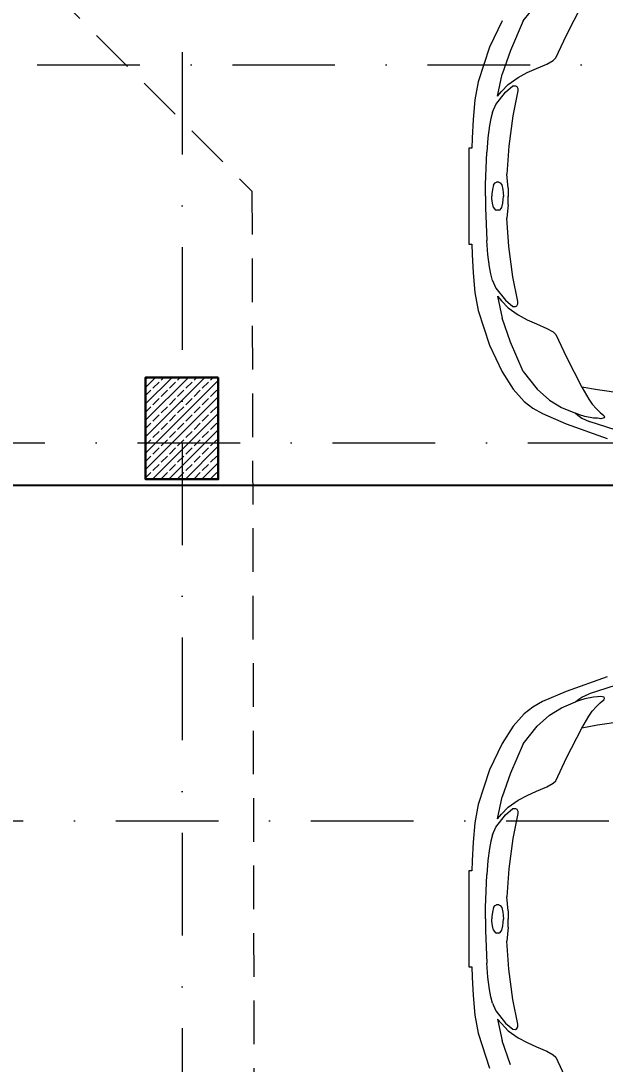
# Model space of a CAD drawing. Header units: centimetres. Extents: x 5906 to 32017, y -966 to 7982.
# Drawn here: x 16431.9 to 16632.9, y 4462.1 to 4820.9 of the extents above; entities that cross this region are included whole.
import ezdxf

# ---------------------------------------------------------------- set-up
doc = ezdxf.new("R2010")
doc.units = ezdxf.units.CM
doc.header["$MEASUREMENT"] = 0
doc.linetypes.add('Dashed', pattern=[23.2, 15, -8.2])
doc.linetypes.add('Dot & Dashed', pattern=[67.027776, 35.277777, -17.638888, 0, -14.111111])
for name, color, linetype, lineweight in [('fill_Pen_No__7', 7, 'Continuous', 5), ('коли_Pen_No__4', 102, 'Continuous', 15), ('колони_Pen_No__1', 7, 'Continuous', 30), ('оси_Pen_No__4', 102, 'Continuous', 15), ('покрив_Pen_No__21', 7, 'Continuous', 13)]:
    doc.layers.add(name, color=color, linetype=linetype, lineweight=lineweight)
doc.layers.add('размери', color=7, linetype='Continuous')
doc.styles.add('GENERATED_STYLE_1', font='arial.ttf')
doc.dimstyles.new('GENERATED_STYLE__1', dxfattribs={"dimtxt": 15, "dimasz": 9.5, "dimexe": 0.18, "dimexo": 0.0625, "dimgap": 0, "dimtad": 1, "dimdec": 1, "dimzin": 0, "dimdsep": 46, "dimtxsty": 'GENERATED_STYLE_1', "dimblk": 'ARROWHEAD_2', "dimblk1": 'ARROWHEAD_2', "dimblk2": 'ARROWHEAD_2', "dimcen": 0.09, "dimse1": 1, "dimse2": 1, "dimclrd": 151, "dimclre": 151, "dimclrt": 7, "dimazin": 0, "dimtfac": 1, "dimtdec": 4, "dimtmove": 0, "dimatfit": 3, "dimfxl": 1, "dimtolj": 1, "dimtzin": 0, "dimarcsym": 0})
doc.dimstyles.new('GENERATED_STYLE__2', dxfattribs={"dimtxt": 15, "dimasz": 9.5, "dimexe": 0.18, "dimexo": 0.0625, "dimgap": 0, "dimtad": 1, "dimtih": 1, "dimtoh": 1, "dimdec": 1, "dimzin": 0, "dimdsep": 46, "dimtxsty": 'GENERATED_STYLE_1', "dimblk": 'ARROWHEAD_2', "dimblk1": 'ARROWHEAD_2', "dimblk2": 'ARROWHEAD_2', "dimcen": 0.09, "dimse1": 1, "dimse2": 1, "dimclrd": 151, "dimclre": 151, "dimclrt": 7, "dimazin": 0, "dimtfac": 1, "dimtdec": 4, "dimtmove": 0, "dimatfit": 3, "dimfxl": 1, "dimtolj": 1, "dimtzin": 0, "dimarcsym": 0})

# ---------------------------------------------------------------- blocks, each defined once
blk = doc.blocks.new('ARROWHEAD_2')
at = {"color": 0, "linetype": 'Continuous', "lineweight": 0}
for p, q in [((-0.378, -0.655), (0.378, 0.655)), ((0, 0), (-1, 0))]:
    blk.add_line(p, q, dxfattribs=at)
blk = doc.blocks.new('*D454')
at = {"layer": 'DEFPOINTS', "color": 0, "linetype": 'Continuous', "transparency": 16777216}
for p in [(17104.87, 4883.47), (16379.87, 4872.97), (17104.87, 4635.78)]:
    blk.add_point(p, dxfattribs=at)
at = {"layer": 'размери', "color": 151, "linetype": 'Continuous', "lineweight": -2, "transparency": 16777216}
blk.add_line((16389.37, 4883.47), (17095.37, 4883.47), dxfattribs=at)
at = {"layer": 'размери', "color": 151, "linetype": 'Continuous', "lineweight": -2, "transparency": 16777216, "xscale": 9.5, "yscale": 9.5, "zscale": 9.5, "rotation": 180}
blk.add_blockref('ARROWHEAD_2', (16379.87, 4883.47), dxfattribs=at)
at = {"layer": 'размери', "color": 151, "linetype": 'Continuous', "lineweight": -2, "transparency": 16777216, "xscale": 9.5, "yscale": 9.5, "zscale": 9.5}
blk.add_blockref('ARROWHEAD_2', (17104.87, 4883.47), dxfattribs=at)
at = {"layer": 'размери', "color": 7, "linetype": 'Continuous', "lineweight": 13, "transparency": 16777216, "insert": (16742.34, 4891.13), "char_height": 15, "attachment_point": 5, "style": 'GENERATED_STYLE_1'}
blk.add_mtext('\\A1;725.0', dxfattribs=at)
blk = doc.blocks.new('*D465')
at = {"layer": 'DEFPOINTS', "color": 0, "linetype": 'Continuous', "transparency": 16777216}
for p in [(16416.4, 4983.28), (16697.37, 4983.28), (16289.87, 4448.28)]:
    blk.add_point(p, dxfattribs=at)
at = {"layer": 'размери', "color": 151, "linetype": 'Continuous', "lineweight": -2, "transparency": 16777216}
for p, q in [((16416.4, 4973.78), (16416.4, 4729.58)), ((16416.4, 4457.78), (16416.4, 4679.02))]:
    blk.add_line(p, q, dxfattribs=at)
at = {"layer": 'размери', "color": 151, "linetype": 'Continuous', "lineweight": -2, "transparency": 16777216, "xscale": 9.5, "yscale": 9.5, "zscale": 9.5}
for p, rotation in [((16416.4, 4983.28), 90), ((16416.4, 4448.28), 270)]:
    blk.add_blockref('ARROWHEAD_2', p, dxfattribs=dict(at, rotation=rotation))
at = {"layer": 'размери', "color": 7, "linetype": 'Continuous', "lineweight": 13, "transparency": 16777216, "insert": (16416.4, 4704.3), "char_height": 15, "attachment_point": 5, "rotation": 90, "style": 'GENERATED_STYLE_1'}
blk.add_mtext('\\A1;535.0', dxfattribs=at)
blk = doc.blocks.new('*D504')
at = {"layer": 'DEFPOINTS', "color": 0, "linetype": 'Continuous', "transparency": 16777216}
for p in [(16379.87, 4715.78), (17104.87, 4661.26), (17104.87, 4653.28)]:
    blk.add_point(p, dxfattribs=at)
at = {"layer": 'размери', "color": 151, "linetype": 'Continuous', "lineweight": -2, "transparency": 16777216}
blk.add_line((16389.37, 4661.26), (17095.37, 4661.26), dxfattribs=at)
at = {"layer": 'размери', "color": 151, "linetype": 'Continuous', "lineweight": -2, "transparency": 16777216, "xscale": 9.5, "yscale": 9.5, "zscale": 9.5, "rotation": 180}
blk.add_blockref('ARROWHEAD_2', (16379.87, 4661.26), dxfattribs=at)
at = {"layer": 'размери', "color": 151, "linetype": 'Continuous', "lineweight": -2, "transparency": 16777216, "xscale": 9.5, "yscale": 9.5, "zscale": 9.5}
blk.add_blockref('ARROWHEAD_2', (17104.87, 4661.26), dxfattribs=at)
at = {"layer": 'размери', "color": 7, "linetype": 'Continuous', "lineweight": 13, "transparency": 16777216, "insert": (16742.34, 4668.92), "char_height": 15, "attachment_point": 5, "style": 'GENERATED_STYLE_1'}
blk.add_mtext('\\A1;725.0', dxfattribs=at)
blk = doc.blocks.new('*D553')
at = {"layer": 'DEFPOINTS', "color": 0, "linetype": 'Continuous', "transparency": 16777216}
for p in [(15274.87, 4767.08), (17129.87, 4297.07), (17129.87, 4035.32)]:
    blk.add_point(p, dxfattribs=at)
at = {"layer": 'размери', "color": 151, "linetype": 'Continuous', "lineweight": -2, "transparency": 16777216}
blk.add_line((15284.37, 4035.32), (17120.37, 4035.32), dxfattribs=at)
at = {"layer": 'размери', "color": 151, "linetype": 'Continuous', "lineweight": -2, "transparency": 16777216, "xscale": 9.5, "yscale": 9.5, "zscale": 9.5, "rotation": 180}
blk.add_blockref('ARROWHEAD_2', (15274.87, 4035.32), dxfattribs=at)
at = {"layer": 'размери', "color": 151, "linetype": 'Continuous', "lineweight": -2, "transparency": 16777216, "xscale": 9.5, "yscale": 9.5, "zscale": 9.5}
blk.add_blockref('ARROWHEAD_2', (17129.87, 4035.32), dxfattribs=at)
at = {"layer": 'размери', "color": 7, "linetype": 'Continuous', "lineweight": 13, "transparency": 16777216, "insert": (16202.37, 4042.97), "char_height": 15, "attachment_point": 5, "style": 'GENERATED_STYLE_1'}
blk.add_mtext('\\A1;1855.0', dxfattribs=at)

msp = doc.modelspace()

# ---------------------------------------------------------------- hatches: boundary and pattern name
at = {"layer": 'fill_Pen_No__7', "linetype": 'Continuous', "lineweight": 5}
h = msp.add_hatch(dxfattribs=at)
h.set_pattern_fill('SOLID___DASHED', style=0, pattern_type=2)
h.set_pattern_definition([(45, (8612.932, 5097.604), (-2.8284271, 2.8284271), []), (45, (8611.5178, 5099.018), (-2.8284271, 2.8284271), [3, -1])])
h.paths.add_polyline_path([(16499.861, 4698.283), (16474.861, 4698.283), (16474.861, 4663.283), (16499.861, 4663.283)])

# ---------------------------------------------------------------- linework, layer by layer
at = {"layer": 'коли_Pen_No__4', "color": 102, "linetype": 'Continuous', "lineweight": 15}
for p, q in [((16604.777, 4820.88), (16609.538, 4826.917)), ((16619.672, 4815.986), (16624.963, 4826.255)), ((16604.777, 4820.88), (16600.362, 4810.741)), ((16616.002, 4808.156), (16619.672, 4815.986)), ((16600.362, 4810.741), (16597.534, 4802.555)), ((16615.024, 4807.275), (16616.002, 4808.156)), ((16606.125, 4803.109), (16609.353, 4804.523)), ((16609.353, 4804.523), (16612.896, 4806.039)), ((16612.894, 4806.038), (16615.024, 4807.275)), ((16595.855, 4795.024), (16597.534, 4802.555)), ((16599.617, 4799.024), (16603.028, 4801.44)), ((16603.028, 4801.44), (16606.125, 4803.109)), ((16597.245, 4796.596), (16599.617, 4799.024)), ((16598.6, 4796.38), (16601.117, 4798.544)), ((16601.117, 4798.544), (16602.133, 4798.558)), ((16602.133, 4798.558), (16602.498, 4798.329)), ((16602.498, 4798.329), (16602.84, 4797.649)), ((16602.84, 4797.649), (16602.864, 4796.812)), ((16595.297, 4792.18), (16598.6, 4796.38)), ((16595.855, 4795.024), (16597.245, 4796.596)), ((16602.864, 4796.812), (16601.132, 4788.285)), ((16594.157, 4789.537), (16595.297, 4792.18)), ((16593.586, 4787.325), (16593.118, 4784.886)), ((16594.157, 4789.537), (16593.586, 4787.325)), ((16601.132, 4788.285), (16599.775, 4777.865)), ((16593.119, 4784.887), (16592.559, 4780.671)), ((16592.559, 4780.671), (16592.191, 4775.801)), ((16591.727, 4764.597), (16592.191, 4775.801)), ((16599.775, 4777.865), (16599.129, 4768.186)), ((16591.787, 4766.336), (16591.787, 4766.276)), ((16594.541, 4764.498), (16595.112, 4765.256)), ((16595.112, 4765.256), (16595.535, 4765.434)), ((16596.343, 4765.434), (16595.535, 4765.434)), ((16596.343, 4765.434), (16596.765, 4765.256)), ((16596.765, 4765.256), (16597.337, 4764.498)), ((16599.568, 4763.388), (16599.129, 4768.186)), ((16591.759, 4760.598), (16591.727, 4764.597)), ((16594.163, 4762.965), (16593.987, 4761.405)), ((16593.987, 4761.405), (16593.987, 4760.599)), ((16594.541, 4764.498), (16594.163, 4762.965)), ((16597.337, 4764.498), (16597.714, 4762.965)), ((16597.714, 4762.965), (16597.875, 4761.773)), ((16597.875, 4761.773), (16597.931, 4760.523)), ((16599.568, 4763.388), (16599.568, 4760.523)), ((16591.759, 4760.6), (16591.727, 4756.601)), ((16593.987, 4759.794), (16593.987, 4760.599)), ((16594.163, 4758.234), (16593.987, 4759.794)), ((16594.541, 4756.7), (16594.163, 4758.234)), ((16597.337, 4756.7), (16597.714, 4758.234)), ((16597.714, 4758.234), (16597.875, 4759.425)), ((16597.875, 4759.425), (16597.931, 4760.676)), ((16599.568, 4757.81), (16599.129, 4753.012)), ((16599.568, 4757.81), (16599.568, 4760.676)), ((16591.727, 4756.601), (16592.191, 4745.397)), ((16591.787, 4754.862), (16591.787, 4754.922)), ((16594.541, 4756.7), (16595.112, 4755.942)), ((16595.112, 4755.942), (16595.535, 4755.764)), ((16596.343, 4755.764), (16595.535, 4755.764)), ((16596.343, 4755.764), (16596.765, 4755.942)), ((16596.765, 4755.942), (16597.337, 4756.7)), ((16599.775, 4743.333), (16599.129, 4753.012)), ((16592.559, 4740.527), (16592.191, 4745.397)), ((16601.132, 4732.913), (16599.775, 4743.333)), ((16593.119, 4736.311), (16592.559, 4740.527)), ((16593.586, 4733.873), (16593.118, 4736.312)), ((16594.157, 4731.661), (16593.586, 4733.873)), ((16602.864, 4724.386), (16601.132, 4732.913)), ((16594.157, 4731.661), (16595.297, 4729.019)), ((16595.297, 4729.019), (16598.6, 4724.818)), ((16595.855, 4726.174), (16597.245, 4724.602)), ((16595.855, 4726.174), (16597.534, 4718.643)), ((16597.245, 4724.602), (16599.617, 4722.174)), ((16598.6, 4724.818), (16601.117, 4722.654)), ((16599.617, 4722.174), (16603.028, 4719.758)), ((16601.117, 4722.654), (16602.133, 4722.64)), ((16602.133, 4722.64), (16602.498, 4722.869)), ((16602.498, 4722.869), (16602.84, 4723.549)), ((16602.84, 4723.549), (16602.864, 4724.386)), ((16600.362, 4710.457), (16597.534, 4718.643)), ((16603.028, 4719.758), (16606.125, 4718.089)), ((16606.125, 4718.089), (16609.353, 4716.675)), ((16609.353, 4716.675), (16612.896, 4715.159)), ((16612.894, 4715.16), (16615.024, 4713.923)), ((16615.024, 4713.923), (16616.002, 4713.042)), ((16616.002, 4713.042), (16619.672, 4705.212)), ((16604.777, 4700.318), (16600.362, 4710.457)), ((16619.672, 4705.212), (16624.963, 4694.943)), ((16604.777, 4700.318), (16609.538, 4694.281)), ((16609.538, 4694.281), (16613.795, 4690.498)), ((16630.243, 4693.979), (16624.963, 4694.943)), ((16624.963, 4694.943), (16627.266, 4690.818)), ((16638.991, 4692.701), (16630.241, 4693.979)), ((16613.795, 4690.498), (16617.957, 4687.943)), ((16627.266, 4690.818), (16628.513, 4689.134)), ((16617.957, 4687.943), (16622.677, 4685.955)), ((16622.677, 4685.955), (16623.55, 4685.268)), ((16624.12, 4685.456), (16622.677, 4685.955)), ((16628.513, 4689.134), (16629.902, 4687.532)), ((16629.902, 4687.532), (16631.173, 4686.254)), ((16631.173, 4686.254), (16632.514, 4685.227)), ((16623.55, 4685.268), (16624.915, 4684.288)), ((16625.978, 4684.86), (16624.12, 4685.456)), ((16624.915, 4684.288), (16627.385, 4683.13)), ((16628.869, 4684.306), (16625.978, 4684.86)), ((16639.547, 4679.226), (16627.385, 4683.13)), ((16630.27, 4684.217), (16628.869, 4684.306)), ((16631.499, 4684.094), (16630.27, 4684.217)), ((16632.598, 4684.351), (16631.499, 4684.094)), ((16632.514, 4685.227), (16632.716, 4684.768)), ((16632.716, 4684.768), (16632.598, 4684.351)), ((16639.547, 4593.421), (16627.385, 4589.516)), ((16624.915, 4588.359), (16627.385, 4589.516)), ((16617.957, 4584.703), (16622.677, 4586.691)), ((16622.677, 4586.691), (16623.55, 4587.379)), ((16624.12, 4587.19), (16622.677, 4586.691)), ((16623.55, 4587.379), (16624.915, 4588.359)), ((16625.978, 4587.786), (16624.12, 4587.19)), ((16628.869, 4588.34), (16625.978, 4587.786)), ((16630.27, 4588.429), (16628.869, 4588.34)), ((16629.902, 4585.114), (16631.173, 4586.393)), ((16631.499, 4588.552), (16630.27, 4588.429)), ((16631.173, 4586.393), (16632.514, 4587.419)), ((16632.598, 4588.296), (16631.499, 4588.552)), ((16632.514, 4587.419), (16632.716, 4587.878)), ((16632.716, 4587.878), (16632.598, 4588.296)), ((16609.538, 4578.365), (16613.795, 4582.149)), ((16613.795, 4582.149), (16617.957, 4584.703)), ((16624.963, 4577.703), (16627.266, 4581.828)), ((16627.266, 4581.828), (16628.513, 4583.512)), ((16628.513, 4583.512), (16629.902, 4585.114)), ((16604.777, 4572.328), (16609.538, 4578.365)), ((16630.243, 4578.668), (16624.963, 4577.703)), ((16638.991, 4579.946), (16630.241, 4578.667)), ((16619.672, 4567.435), (16624.963, 4577.703)), ((16604.777, 4572.328), (16600.362, 4562.19)), ((16616.002, 4559.604), (16619.672, 4567.435)), ((16600.362, 4562.19), (16597.534, 4554.003)), ((16609.353, 4555.972), (16612.896, 4557.488)), ((16612.894, 4557.486), (16615.024, 4558.723)), ((16615.024, 4558.723), (16616.002, 4559.604)), ((16595.855, 4546.472), (16597.534, 4554.003)), ((16603.028, 4552.889), (16606.125, 4554.558)), ((16606.125, 4554.558), (16609.353, 4555.972)), ((16597.245, 4548.045), (16599.617, 4550.473)), ((16598.6, 4547.829), (16601.117, 4549.993)), ((16599.617, 4550.473), (16603.028, 4552.889)), ((16601.117, 4549.993), (16602.133, 4550.007)), ((16602.133, 4550.007), (16602.498, 4549.777)), ((16602.498, 4549.777), (16602.84, 4549.097)), ((16595.297, 4543.628), (16598.6, 4547.829)), ((16595.855, 4546.472), (16597.245, 4548.045)), ((16602.864, 4548.261), (16601.132, 4539.733)), ((16602.84, 4549.097), (16602.864, 4548.261)), ((16594.157, 4540.985), (16595.297, 4543.628)), ((16593.586, 4538.774), (16593.118, 4536.334)), ((16594.157, 4540.985), (16593.586, 4538.773)), ((16601.132, 4539.733), (16599.775, 4529.314)), ((16593.119, 4536.335), (16592.559, 4532.12)), ((16592.559, 4532.12), (16592.191, 4527.25)), ((16599.775, 4529.314), (16599.129, 4519.634)), ((16591.727, 4516.045), (16592.191, 4527.25)), ((16591.787, 4517.785), (16591.787, 4517.725)), ((16599.568, 4514.837), (16599.129, 4519.634)), ((16591.759, 4512.046), (16591.727, 4516.045)), ((16594.163, 4514.413), (16593.987, 4512.853)), ((16594.541, 4515.947), (16594.163, 4514.413)), ((16594.541, 4515.947), (16595.112, 4516.705)), ((16595.112, 4516.705), (16595.535, 4516.883)), ((16596.343, 4516.883), (16595.535, 4516.883)), ((16596.343, 4516.883), (16596.765, 4516.705)), ((16596.765, 4516.705), (16597.337, 4515.947)), ((16597.337, 4515.947), (16597.714, 4514.413)), ((16597.714, 4514.413), (16597.875, 4513.222)), ((16599.568, 4514.837), (16599.568, 4511.971)), ((16591.759, 4512.048), (16591.727, 4508.049)), ((16593.987, 4512.853), (16593.987, 4512.047)), ((16593.987, 4511.242), (16593.987, 4512.047)), ((16594.163, 4509.682), (16593.987, 4511.242)), ((16597.714, 4509.682), (16597.875, 4510.873)), ((16597.875, 4513.222), (16597.931, 4511.971)), ((16597.875, 4510.873), (16597.931, 4512.124)), ((16599.568, 4509.258), (16599.568, 4512.124)), ((16591.727, 4508.049), (16592.191, 4496.845)), ((16591.787, 4506.31), (16591.787, 4506.37)), ((16594.541, 4508.148), (16594.163, 4509.682)), ((16594.541, 4508.148), (16595.112, 4507.39)), ((16595.112, 4507.39), (16595.535, 4507.212)), ((16596.343, 4507.212), (16595.535, 4507.212)), ((16596.343, 4507.212), (16596.765, 4507.39)), ((16596.765, 4507.39), (16597.337, 4508.148)), ((16597.337, 4508.148), (16597.714, 4509.682)), ((16599.568, 4509.258), (16599.129, 4504.46)), ((16599.775, 4494.781), (16599.129, 4504.46)), ((16592.559, 4491.975), (16592.191, 4496.845)), ((16601.132, 4484.362), (16599.775, 4494.781)), ((16593.119, 4487.76), (16592.559, 4491.975)), ((16593.586, 4485.321), (16593.118, 4487.761)), ((16594.157, 4483.11), (16593.586, 4485.321)), ((16594.157, 4483.11), (16595.297, 4480.467)), ((16602.864, 4475.834), (16601.132, 4484.362)), ((16595.297, 4480.467), (16598.6, 4476.266)), ((16595.855, 4477.623), (16597.245, 4476.05)), ((16595.855, 4477.623), (16597.534, 4470.092)), ((16597.245, 4476.05), (16599.617, 4473.622)), ((16598.6, 4476.266), (16601.117, 4474.102)), ((16601.117, 4474.102), (16602.133, 4474.088)), ((16602.133, 4474.088), (16602.498, 4474.318)), ((16602.498, 4474.318), (16602.84, 4474.998)), ((16602.84, 4474.998), (16602.864, 4475.834)), ((16599.617, 4473.622), (16603.028, 4471.206)), ((16603.028, 4471.206), (16606.125, 4469.537)), ((16600.362, 4461.905), (16597.534, 4470.092)), ((16606.125, 4469.537), (16609.353, 4468.123)), ((16609.353, 4468.123), (16612.896, 4466.607)), ((16612.894, 4466.609), (16615.024, 4465.372)), ((16615.024, 4465.372), (16616.002, 4464.49)), ((16616.002, 4464.49), (16619.672, 4456.66))]:
    msp.add_line(p, q, dxfattribs=at)
for points in [[(16597.514, 4820.957), (16593.124, 4811.873), (16589.216, 4799.909), (16588.129, 4793.692), (16587.515, 4786.971), (16587.13, 4780.591), (16587.028, 4777.094), (16586.012, 4777.094), (16586.012, 4744.104), (16587.028, 4744.104), (16587.13, 4740.607), (16587.515, 4734.227), (16588.129, 4727.506), (16589.216, 4721.289), (16593.124, 4709.325), (16597.514, 4700.241), (16601.23, 4694.261), (16605.107, 4690.035), (16608.056, 4687.766), (16611.375, 4685.838), (16619.538, 4682.343), (16633.609, 4677.293)], [(16633.609, 4595.354), (16619.538, 4590.303), (16611.375, 4586.808), (16608.056, 4584.88), (16605.107, 4582.611), (16601.23, 4578.385), (16597.514, 4572.406), (16593.124, 4563.322), (16589.216, 4551.357), (16588.129, 4545.141), (16587.515, 4538.42), (16587.13, 4532.039), (16587.028, 4528.542), (16586.012, 4528.542), (16586.012, 4495.553), (16587.028, 4495.553), (16587.13, 4492.056), (16587.515, 4485.675), (16588.129, 4478.954), (16589.216, 4472.738), (16593.124, 4460.773)]]:
    msp.add_lwpolyline(points, dxfattribs=at)
at = {"layer": 'колони_Pen_No__1', "color": 7, "linetype": 'Continuous', "lineweight": 30}
msp.add_lwpolyline([(16499.861, 4698.283), (16474.861, 4698.283), (16474.861, 4663.283), (16499.861, 4663.283)], close=True, dxfattribs=at)
at = {"layer": 'оси_Pen_No__4', "color": 102, "linetype": 'Dot & Dashed', "lineweight": 15}
for p, q in [((16487.374, 4877.31), (16487.374, 3970.681)), ((14759.366, 4805.783), (17428.848, 4805.783)), ((15062.37, 4675.783), (17428.848, 4675.783)), ((14987.793, 4545.778), (17200.421, 4545.778))]:
    msp.add_line(p, q, dxfattribs=at)
at = {"layer": 'покрив_Pen_No__21', "color": 7, "linetype": 'Dashed', "lineweight": 13}
msp.add_lwpolyline([(15017.374, 5115.783), (15017.374, 4691.283), (15237.376, 4691.283), (15237.376, 4361.28), (16091.878, 4361.28), (16091.878, 4411.283), (16042.874, 4411.283), (16042.874, 4761.236), (16277.644, 4996.426), (16511.428, 4762.389), (16512.235, 4411.283), (16442.874, 4411.286), (16442.864, 4221.278), (17231.875, 4221.278), (17231.865, 5115.783)], dxfattribs=at)

# ---------------------------------------------------------------- dimensions: what is measured, and where the dimension line sits
at = {"layer": 'размери', "color": 151, "linetype": 'Continuous', "lineweight": 13}
dim = msp.add_linear_dim(base=(16416.398, 4983.278), p1=(16289.874, 4448.278), p2=(16697.374, 4983.278), angle=90, dimstyle='GENERATED_STYLE__1', dxfattribs=at)
dim.commit()
dim.dimension.update_dxf_attribs({"geometry": '*D465', "text_midpoint": (16416.398, 4704.299), "dimtype": 160, "text_rotation": 90})
for base, p1, p2, picture, middle in [((17104.874, 4883.466), (16379.874, 4872.966), (17104.874, 4635.782), '*D454', (16742.336, 4883.466)), ((17129.874, 4035.316), (15274.874, 4767.079), (17129.874, 4297.074), '*D553', (16202.366, 4035.316)), ((17104.874, 4661.263), (16379.874, 4715.778), (17104.874, 4653.283), '*D504', (16742.336, 4661.263))]:
    dim = msp.add_linear_dim(base=base, p1=p1, p2=p2, dimstyle='GENERATED_STYLE__2', dxfattribs=at)
    dim.commit()
    dim.dimension.update_dxf_attribs({"geometry": picture, "text_midpoint": middle, "dimtype": 160})

doc.saveas('drawing.dxf')
